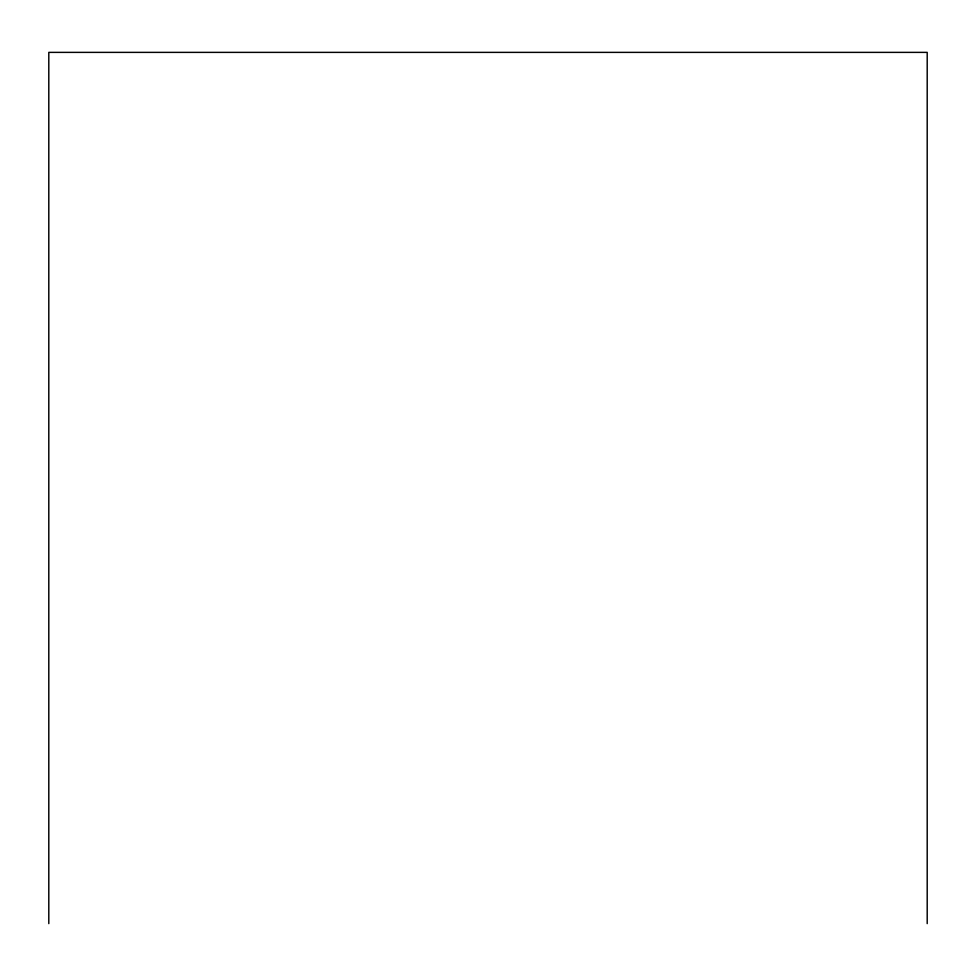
<?xml version="1.0" encoding="UTF-8"?>
<svg xmlns="http://www.w3.org/2000/svg" width="976" height="976" viewBox="0 0 976 976"><rect width="100%" height="100%" fill="white"/><g stroke="black" fill="none" stroke-linecap="round" stroke-linejoin="round"><path stroke-width="1.46" d="M927.2 923.625L927.2 52.375L48.8 52.375L48.8 923.625"/></g></svg>
